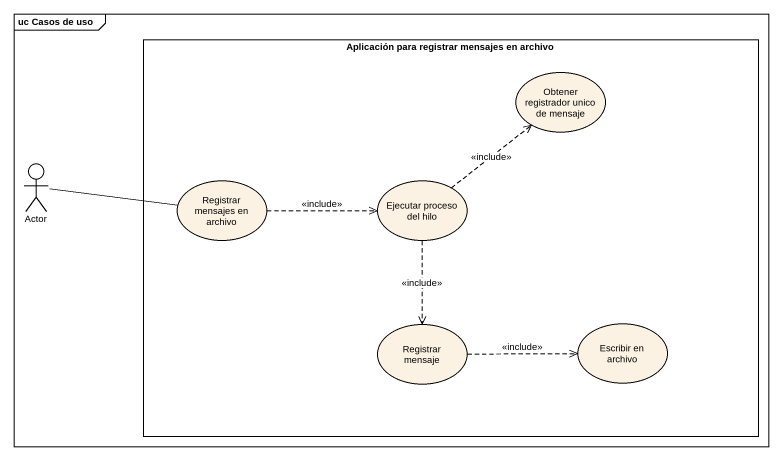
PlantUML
@startuml
mainframe uc Casos de uso
rectangle "Aplicación para registrar mensajes en archivo" as Aplicación_para_registrar {
  usecase "Obtener registrador unico de mensaje" as Obtener_registrador_unico
  usecase "Registrar mensajes en archivo" as Registrar_mensajes_en
  usecase "Ejecutar proceso del hilo" as Ejecutar_proceso_del_hilo
  usecase "Registrar mensaje" as Registrar_mensaje
  usecase "Escribir en archivo" as Escribir_en_archivo
}
actor "Actor" as Actor_
Actor_ -right- Registrar_mensajes_en
Registrar_mensajes_en .right.> Ejecutar_proceso_del_hilo : <<include>>
Ejecutar_proceso_del_hilo .up.> Obtener_registrador_unico : <<include>>
Ejecutar_proceso_del_hilo ..> Registrar_mensaje : <<include>>
Registrar_mensaje .right.> Escribir_en_archivo : <<include>>
@enduml
